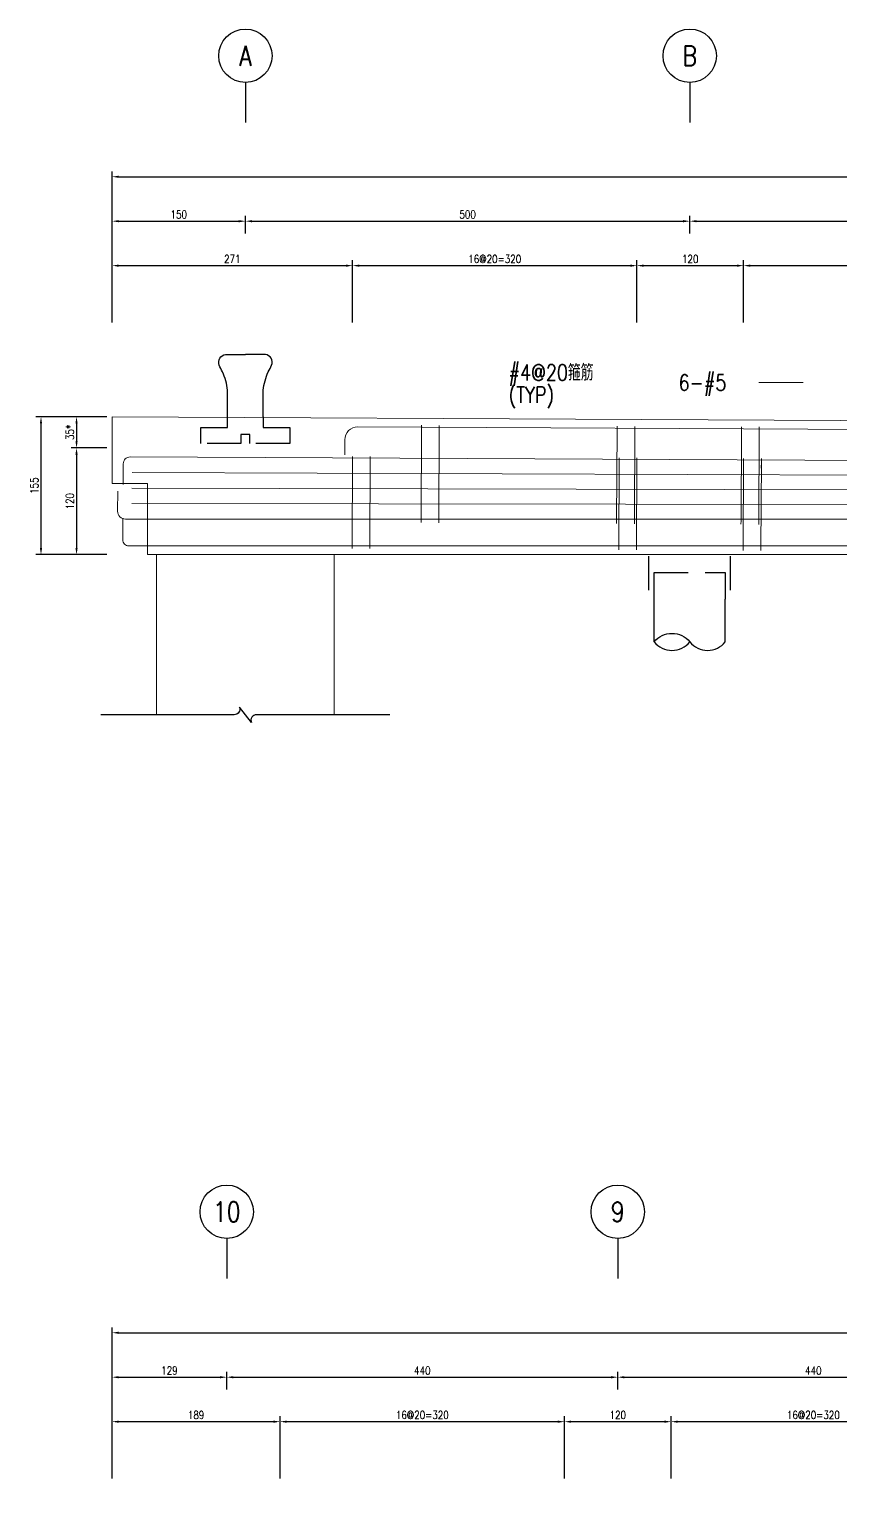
# Model space of a CAD drawing. Extents: x -4754 to 4976, y -19960 to 3841.
# Drawn here: x -359 to 555, y -2345 to -709 of the extents above; entities that cross this region are included whole.
import ezdxf
from ezdxf.enums import TextEntityAlignment as Align

# ---------------------------------------------------------------- set-up
doc = ezdxf.new("R2010")
doc.units = 0
doc.header["$LTSCALE"] = 3
doc.linetypes.add('DASHED', pattern=[19.05, 12.7, -6.35])
doc.layers.get('0').update_dxf_attribs({"linetype": 'CONTINUOUS'})
doc.layers.add('HB_0', color=7, linetype='CONTINUOUS', transparency=0.5)
for name, color, linetype in [('HB_DIM', 1, 'CONTINUOUS'), ('HB_TXT_CTEXT', 2, 'CONTINUOUS'), ('鋼筋', 3, 'CONTINUOUS')]:
    doc.layers.add(name, color=color, linetype=linetype)
doc.styles.get("Standard").update_dxf_attribs({"font": 'ROMANS.shx', "width": 0.8, "bigfont": 'chineset.shx'})
doc.dimstyles.new('30', dxfattribs={"dimscale": 3, "dimtxt": 3, "dimasz": 2.5, "dimexe": 2, "dimexo": 2, "dimgap": 1, "dimtad": 1, "dimdsep": 46, "dimtxsty": 'Standard', "dimcen": 0, "dimclrd": 256, "dimclre": 256, "dimclrt": 2, "dimadec": 0, "dimazin": 0, "dimtfac": 1, "dimtix": 1, "dimtmove": 2, "dimatfit": 3, "dimfxl": 1, "dimtolj": 1, "dimtzin": 0, "dimarcsym": 0})

# ---------------------------------------------------------------- blocks, each defined once
blk = doc.blocks.new('fender_bottom')
at = {"color": 1, "linetype": 'Continuous'}
blk.add_lwpolyline([(162.5, 0), (12.5, 0, 0.529473), (6.7, -8.6), (-6.7, 8.6, -0.532815), (-12.5, 0), (-162.5, 0)], format="xyb", dxfattribs=at)
blk = doc.blocks.new('fender_top_transverse')
at = {"layer": 'HB_0', "color": 1, "linetype": 'Continuous'}
for points in [[(-20, 30), (-20, 60, 0.07193), (-25.7, 80.5, -0.041495), (-29.5, 88.2, -0.488993), (-22.5, 100), (0, 100)], [(20, 30), (20, 60, -0.07193), (25.7, 80.5, 0.041495), (29.5, 88.2, 0.488993), (22.5, 100), (0, 100)]]:
    blk.add_lwpolyline(points, format="xyb", dxfattribs=at)
at = {"layer": 'HB_0', "color": 252, "linetype": 'DASHED'}
blk.add_lwpolyline([(20, 30), (20, 18), (50, 18), (50, 0), (5, 0), (5, 10), (-5, 10), (-5, 0), (-50, 0), (-50, 18), (-20, 18), (-20, 30)], dxfattribs=at)
blk = doc.blocks.new('pile_vertical')
at = {"color": 252, "linetype": 'DASHED'}
for p, q in [((-46, -40), (-46, 0)), ((46, -40), (46, 0))]:
    blk.add_line(p, q, dxfattribs=at)
at = {"linetype": 'Continuous'}
for p, q in [((-40, -98.1), (-40, -50)), ((40, -98.1), (40, -50))]:
    blk.add_line(p, q, dxfattribs=at)
at = {"color": 252, "linetype": 'DASHED'}
blk.add_lwpolyline([(-40, -50), (-40, -20), (40, -20), (40, -50)], dxfattribs=at)
at = {"linetype": 'Continuous'}
for points in [[(-40, -98.1, -0.48), (0, -98.1, 0.48), (40, -98.1, 0.48)], [(-40, -98.1, 0.48), (0, -98.1, 0.48)]]:
    blk.add_lwpolyline(points, format="xyb", dxfattribs=at)
blk = doc.blocks.new('line_guide')
at = {"color": 4, "linetype": 'Continuous'}
blk.add_line((0, 0), (0, -45), dxfattribs=at)
blk.add_circle((0, 30), 30, dxfattribs=at)
at = {"color": 4, "linetype": 'Continuous', "width": 0.8}
blk.add_attdef('A', text='', height=22.5, dxfattribs=at).set_placement((0, 30), align=Align.MIDDLE)
blk = doc.blocks.new('*D89')
at = {"layer": 'HB_DIM', "linetype": 'Continuous', "lineweight": -2}
for p, q in [((-271.4, -1144.8), (-311.4, -1144.8)), ((-305.4, -1152.3), (-305.4, -1172.3)), ((-271.4, -1179.8), (-311.4, -1179.8))]:
    blk.add_line(p, q, dxfattribs=at)
at = {"layer": 'HB_DIM'}
for points in [[(-304.2, -1152.3), (-306.7, -1152.3), (-305.4, -1144.8)], [(-306.7, -1172.3), (-304.2, -1172.3), (-305.4, -1179.8)]]:
    blk.add_solid(points, dxfattribs=at)
at = {"layer": 'HB_DIM', "color": 2, "linetype": 'Continuous', "insert": (-312.9, -1162.3), "char_height": 9, "attachment_point": 5, "rotation": 90}
blk.add_mtext('\\A1;35*', dxfattribs=at)
blk = doc.blocks.new('*D90')
at = {"layer": 'HB_DIM', "linetype": 'Continuous', "lineweight": -2}
for p, q in [((-271.4, -1179.8), (-311.4, -1179.8)), ((-305.4, -1187.3), (-305.4, -1292.3)), ((-271.4, -1299.8), (-311.4, -1299.8))]:
    blk.add_line(p, q, dxfattribs=at)
at = {"layer": 'HB_DIM'}
for points in [[(-304.2, -1187.3), (-306.7, -1187.3), (-305.4, -1179.8)], [(-306.7, -1292.3), (-304.2, -1292.3), (-305.4, -1299.8)]]:
    blk.add_solid(points, dxfattribs=at)
at = {"layer": 'HB_DIM', "color": 2, "linetype": 'Continuous', "insert": (-312.9, -1239.8), "char_height": 9, "attachment_point": 5, "rotation": 90}
blk.add_mtext('\\A1;120', dxfattribs=at)
blk = doc.blocks.new('*D91')
at = {"layer": 'HB_DIM', "linetype": 'Continuous', "lineweight": -2}
for p, q in [((-265.4, -1038.8), (-265.4, -968.8)), ((-257.9, -974.8), (-2.4, -974.8)), ((5.1, -1038.8), (5.1, -968.8))]:
    blk.add_line(p, q, dxfattribs=at)
at = {"layer": 'HB_DIM'}
for points in [[(-257.9, -973.6), (-257.9, -976.1), (-265.4, -974.8)], [(-2.4, -976.1), (-2.4, -973.6), (5.1, -974.8)]]:
    blk.add_solid(points, dxfattribs=at)
at = {"layer": 'HB_DIM', "color": 2, "linetype": 'Continuous', "insert": (-130.2, -967.3), "char_height": 9, "attachment_point": 5, "rotation": 0}
blk.add_mtext('\\A1;271', dxfattribs=at)
blk = doc.blocks.new('*D92')
at = {"layer": 'HB_DIM', "linetype": 'Continuous', "lineweight": -2}
for p, q in [((5.1, -1038.8), (5.1, -968.8)), ((12.6, -974.8), (317.6, -974.8)), ((325.1, -1038.8), (325.1, -968.8))]:
    blk.add_line(p, q, dxfattribs=at)
at = {"layer": 'HB_DIM'}
for points in [[(12.6, -973.6), (12.6, -976.1), (5.1, -974.8)], [(317.6, -976.1), (317.6, -973.6), (325.1, -974.8)]]:
    blk.add_solid(points, dxfattribs=at)
at = {"layer": 'HB_DIM', "color": 2, "linetype": 'Continuous', "insert": (165.1, -967.3), "char_height": 9, "attachment_point": 5, "rotation": 0}
blk.add_mtext('\\A1;16@20=320', dxfattribs=at)
blk = doc.blocks.new('*D93')
at = {"layer": 'HB_DIM', "linetype": 'Continuous', "lineweight": -2}
for p, q in [((325.1, -1038.8), (325.1, -968.8)), ((332.6, -974.8), (437.6, -974.8)), ((445.1, -1038.8), (445.1, -968.8))]:
    blk.add_line(p, q, dxfattribs=at)
at = {"layer": 'HB_DIM'}
for points in [[(332.6, -973.6), (332.6, -976.1), (325.1, -974.8)], [(437.6, -976.1), (437.6, -973.6), (445.1, -974.8)]]:
    blk.add_solid(points, dxfattribs=at)
at = {"layer": 'HB_DIM', "color": 2, "linetype": 'Continuous', "insert": (385.1, -967.3), "char_height": 9, "attachment_point": 5, "rotation": 0}
blk.add_mtext('\\A1;120', dxfattribs=at)
blk = doc.blocks.new('*D94')
at = {"layer": 'HB_DIM', "linetype": 'Continuous', "lineweight": -2}
for p, q in [((445.1, -1038.8), (445.1, -968.8)), ((452.6, -974.8), (817.6, -974.8)), ((825.1, -1038.8), (825.1, -968.8))]:
    blk.add_line(p, q, dxfattribs=at)
at = {"layer": 'HB_DIM'}
for points in [[(452.6, -973.6), (452.6, -976.1), (445.1, -974.8)], [(817.6, -976.1), (817.6, -973.6), (825.1, -974.8)]]:
    blk.add_solid(points, dxfattribs=at)
at = {"layer": 'HB_DIM', "color": 2, "linetype": 'Continuous', "insert": (635.1, -967.3), "char_height": 9, "attachment_point": 5, "rotation": 0}
blk.add_mtext('\\A1;19@20=380', dxfattribs=at)
blk = doc.blocks.new('*D104')
at = {"layer": 'HB_DIM', "linetype": 'Continuous', "lineweight": -2}
for p, q in [((-265.4, -1038.8), (-265.4, -868.8)), ((-257.9, -874.8), (2707.1, -874.8)), ((2714.6, -1053.8), (2714.6, -868.8))]:
    blk.add_line(p, q, dxfattribs=at)
at = {"layer": 'HB_DIM'}
for points in [[(-257.9, -873.6), (-257.9, -876.1), (-265.4, -874.8)], [(2707.1, -876.1), (2707.1, -873.6), (2714.6, -874.8)]]:
    blk.add_solid(points, dxfattribs=at)
at = {"layer": 'HB_DIM', "color": 2, "linetype": 'Continuous', "insert": (1224.6, -867.3), "char_height": 9, "attachment_point": 5, "rotation": 0}
blk.add_mtext('\\A1;2980', dxfattribs=at)
blk = doc.blocks.new('*D105')
at = {"layer": 'HB_DIM', "linetype": 'Continuous', "lineweight": -2}
for p, q in [((-265.4, -1038.8), (-265.4, -918.8)), ((-257.9, -924.8), (-122.9, -924.8)), ((-115.4, -938.8), (-115.4, -918.8))]:
    blk.add_line(p, q, dxfattribs=at)
at = {"layer": 'HB_DIM'}
for points in [[(-257.9, -923.6), (-257.9, -926.1), (-265.4, -924.8)], [(-122.9, -926.1), (-122.9, -923.6), (-115.4, -924.8)]]:
    blk.add_solid(points, dxfattribs=at)
at = {"layer": 'HB_DIM', "color": 2, "linetype": 'Continuous', "insert": (-190.4, -917.3), "char_height": 9, "attachment_point": 5, "rotation": 0}
blk.add_mtext('\\A1;150', dxfattribs=at)
blk = doc.blocks.new('*D106')
at = {"layer": 'HB_DIM', "linetype": 'Continuous', "lineweight": -2}
for p, q in [((-115.4, -938.8), (-115.4, -918.8)), ((-107.9, -924.8), (377.1, -924.8)), ((384.6, -938.8), (384.6, -918.8))]:
    blk.add_line(p, q, dxfattribs=at)
at = {"layer": 'HB_DIM'}
for points in [[(-107.9, -923.6), (-107.9, -926.1), (-115.4, -924.8)], [(377.1, -926.1), (377.1, -923.6), (384.6, -924.8)]]:
    blk.add_solid(points, dxfattribs=at)
at = {"layer": 'HB_DIM', "color": 2, "linetype": 'Continuous', "insert": (134.6, -917.3), "char_height": 9, "attachment_point": 5, "rotation": 0}
blk.add_mtext('\\A1;500', dxfattribs=at)
blk = doc.blocks.new('*D107')
at = {"layer": 'HB_DIM', "linetype": 'Continuous', "lineweight": -2}
for p, q in [((384.6, -938.8), (384.6, -918.8)), ((392.1, -924.8), (877.1, -924.8)), ((884.6, -938.8), (884.6, -918.8))]:
    blk.add_line(p, q, dxfattribs=at)
at = {"layer": 'HB_DIM'}
for points in [[(392.1, -923.6), (392.1, -926.1), (384.6, -924.8)], [(877.1, -926.1), (877.1, -923.6), (884.6, -924.8)]]:
    blk.add_solid(points, dxfattribs=at)
at = {"layer": 'HB_DIM', "color": 2, "linetype": 'Continuous', "insert": (634.6, -917.3), "char_height": 9, "attachment_point": 5, "rotation": 0}
blk.add_mtext('\\A1;500', dxfattribs=at)
blk = doc.blocks.new('*D112')
at = {"layer": 'HB_DIM', "linetype": 'Continuous', "lineweight": -2}
for p, q in [((-281.4, -1144.8), (-351.4, -1144.8)), ((-345.4, -1292.3), (-345.4, -1152.3)), ((-281.4, -1299.8), (-351.4, -1299.8))]:
    blk.add_line(p, q, dxfattribs=at)
at = {"layer": 'HB_DIM'}
for points in [[(-344.2, -1152.3), (-346.7, -1152.3), (-345.4, -1144.8)], [(-346.7, -1292.3), (-344.2, -1292.3), (-345.4, -1299.8)]]:
    blk.add_solid(points, dxfattribs=at)
at = {"layer": 'HB_DIM', "color": 2, "linetype": 'Continuous', "insert": (-352.9, -1222.3), "char_height": 9, "attachment_point": 5, "rotation": 90}
blk.add_mtext('\\A1;155', dxfattribs=at)
blk = doc.blocks.new('*D115')
at = {"layer": 'HB_DIM', "linetype": 'Continuous', "lineweight": -2}
for p, q in [((-265.4, -2338.8), (-265.4, -2268.8)), ((-76.4, -2338.8), (-76.4, -2268.8)), ((-257.9, -2274.8), (-83.9, -2274.8))]:
    blk.add_line(p, q, dxfattribs=at)
at = {"layer": 'HB_DIM'}
for points in [[(-257.9, -2273.6), (-257.9, -2276.1), (-265.4, -2274.8)], [(-83.9, -2276.1), (-83.9, -2273.6), (-76.4, -2274.8)]]:
    blk.add_solid(points, dxfattribs=at)
at = {"layer": 'HB_DIM', "color": 2, "linetype": 'Continuous', "insert": (-170.9, -2267.3), "char_height": 9, "attachment_point": 5, "rotation": 0}
blk.add_mtext('\\A1;189', dxfattribs=at)
blk = doc.blocks.new('*D116')
at = {"layer": 'HB_DIM', "linetype": 'Continuous', "lineweight": -2}
for p, q in [((-76.4, -2338.8), (-76.4, -2268.8)), ((243.6, -2338.8), (243.6, -2268.8)), ((-68.9, -2274.8), (236.1, -2274.8))]:
    blk.add_line(p, q, dxfattribs=at)
at = {"layer": 'HB_DIM'}
for points in [[(-68.9, -2273.6), (-68.9, -2276.1), (-76.4, -2274.8)], [(236.1, -2276.1), (236.1, -2273.6), (243.6, -2274.8)]]:
    blk.add_solid(points, dxfattribs=at)
at = {"layer": 'HB_DIM', "color": 2, "linetype": 'Continuous', "insert": (83.6, -2267.3), "char_height": 9, "attachment_point": 5, "rotation": 0}
blk.add_mtext('\\A1;16@20=320', dxfattribs=at)
blk = doc.blocks.new('*D117')
at = {"layer": 'HB_DIM', "linetype": 'Continuous', "lineweight": -2}
for p, q in [((243.6, -2338.8), (243.6, -2268.8)), ((363.6, -2338.8), (363.6, -2268.8)), ((251.1, -2274.8), (356.1, -2274.8))]:
    blk.add_line(p, q, dxfattribs=at)
at = {"layer": 'HB_DIM'}
for points in [[(251.1, -2273.6), (251.1, -2276.1), (243.6, -2274.8)], [(356.1, -2276.1), (356.1, -2273.6), (363.6, -2274.8)]]:
    blk.add_solid(points, dxfattribs=at)
at = {"layer": 'HB_DIM', "color": 2, "linetype": 'Continuous', "insert": (303.6, -2267.3), "char_height": 9, "attachment_point": 5, "rotation": 0}
blk.add_mtext('\\A1;120', dxfattribs=at)
blk = doc.blocks.new('*D118')
at = {"layer": 'HB_DIM', "linetype": 'Continuous', "lineweight": -2}
for p, q in [((363.6, -2338.8), (363.6, -2268.8)), ((683.6, -2338.8), (683.6, -2268.8)), ((371.1, -2274.8), (676.1, -2274.8))]:
    blk.add_line(p, q, dxfattribs=at)
at = {"layer": 'HB_DIM'}
for points in [[(371.1, -2273.6), (371.1, -2276.1), (363.6, -2274.8)], [(676.1, -2276.1), (676.1, -2273.6), (683.6, -2274.8)]]:
    blk.add_solid(points, dxfattribs=at)
at = {"layer": 'HB_DIM', "color": 2, "linetype": 'Continuous', "insert": (523.6, -2267.3), "char_height": 9, "attachment_point": 5, "rotation": 0}
blk.add_mtext('\\A1;16@20=320', dxfattribs=at)
blk = doc.blocks.new('*D134')
at = {"layer": 'HB_DIM', "linetype": 'Continuous', "lineweight": -2}
for p, q in [((-265.4, -2338.8), (-265.4, -2168.8)), ((-257.9, -2174.8), (3924.1, -2174.8)), ((3931.6, -2338.8), (3931.6, -2168.8))]:
    blk.add_line(p, q, dxfattribs=at)
at = {"layer": 'HB_DIM'}
for points in [[(-257.9, -2173.6), (-257.9, -2176.1), (-265.4, -2174.8)], [(3924.1, -2176.1), (3924.1, -2173.6), (3931.6, -2174.8)]]:
    blk.add_solid(points, dxfattribs=at)
at = {"layer": 'HB_DIM', "color": 2, "linetype": 'Continuous', "insert": (1833.1, -2167.3), "char_height": 9, "attachment_point": 5, "rotation": 0}
blk.add_mtext('\\A1;4197', dxfattribs=at)
blk = doc.blocks.new('*D135')
at = {"layer": 'HB_DIM', "linetype": 'Continuous', "lineweight": -2}
for p, q in [((-265.4, -2338.8), (-265.4, -2218.8)), ((-257.9, -2224.8), (-143.9, -2224.8)), ((-136.4, -2238.8), (-136.4, -2218.8))]:
    blk.add_line(p, q, dxfattribs=at)
at = {"layer": 'HB_DIM'}
for points in [[(-257.9, -2223.6), (-257.9, -2226.1), (-265.4, -2224.8)], [(-143.9, -2226.1), (-143.9, -2223.6), (-136.4, -2224.8)]]:
    blk.add_solid(points, dxfattribs=at)
at = {"layer": 'HB_DIM', "color": 2, "linetype": 'Continuous', "insert": (-200.9, -2217.3), "char_height": 9, "attachment_point": 5, "rotation": 0}
blk.add_mtext('\\A1;129', dxfattribs=at)
blk = doc.blocks.new('*D136')
at = {"layer": 'HB_DIM', "linetype": 'Continuous', "lineweight": -2}
for p, q in [((-136.4, -2238.8), (-136.4, -2218.8)), ((-128.9, -2224.8), (296.1, -2224.8)), ((303.6, -2238.8), (303.6, -2218.8))]:
    blk.add_line(p, q, dxfattribs=at)
at = {"layer": 'HB_DIM'}
for points in [[(-128.9, -2223.6), (-128.9, -2226.1), (-136.4, -2224.8)], [(296.1, -2226.1), (296.1, -2223.6), (303.6, -2224.8)]]:
    blk.add_solid(points, dxfattribs=at)
at = {"layer": 'HB_DIM', "color": 2, "linetype": 'Continuous', "insert": (83.6, -2217.3), "char_height": 9, "attachment_point": 5, "rotation": 0}
blk.add_mtext('\\A1;440', dxfattribs=at)
blk = doc.blocks.new('*D137')
at = {"layer": 'HB_DIM', "linetype": 'Continuous', "lineweight": -2}
for p, q in [((303.6, -2238.8), (303.6, -2218.8)), ((311.1, -2224.8), (736.1, -2224.8)), ((743.6, -2238.8), (743.6, -2218.8))]:
    blk.add_line(p, q, dxfattribs=at)
at = {"layer": 'HB_DIM'}
for points in [[(311.1, -2223.6), (311.1, -2226.1), (303.6, -2224.8)], [(736.1, -2226.1), (736.1, -2223.6), (743.6, -2224.8)]]:
    blk.add_solid(points, dxfattribs=at)
at = {"layer": 'HB_DIM', "color": 2, "linetype": 'Continuous', "insert": (523.6, -2217.3), "char_height": 9, "attachment_point": 5, "rotation": 0}
blk.add_mtext('\\A1;440', dxfattribs=at)

msp = doc.modelspace()

# ---------------------------------------------------------------- linework, layer by layer
at = {"layer": 'HB_0', "lineweight": 5}
for p, q in [((-215.427, -1299.802), (-215.427, -1479.802)), ((-15.427, -1299.802), (-15.427, -1479.802))]:
    msp.add_line(p, q, dxfattribs=at)
msp.add_lwpolyline([(-225.427, -1299.802), (-225.427, -1219.802), (-265.427, -1219.802), (-265.427, -1144.802), (2714.573, -1159.802), (2714.573, -1299.802), (-225.427, -1299.802)], dxfattribs=at)
at = {"layer": 'HB_DIM', "color": 1, "linetype": 'Continuous'}
for points in [[(25.129, -1190.171, 0, 1.25, 0), (37.439, -1181.661, 0, 0, 0), (162.767, -1095.029, 0, 0, 0), (180.767, -1095.029, 0, 0, 0)], [(102.767, -1155.029, 0, 1.25, 0), (112.767, -1145.029, 0, 0, 0), (162.767, -1095.029, 0, 0, 0), (180.767, -1095.029, 0, 0, 0)], [(344.142, -1226.359, 0, 1.25, 0), (344.142, -1211.359, 0, 0, 0), (344.142, -1106.359, 0, 0, 0), (362.142, -1106.359, 0, 0, 0)], [(344.142, -1243.104, 0, 1.25, 0), (344.142, -1228.104, 0, 0, 0), (344.142, -1106.359, 0, 0, 0), (362.142, -1106.359, 0, 0, 0)], [(344.142, -1209.614, 0, 1.25, 0), (344.142, -1194.614, 0, 0, 0), (344.142, -1106.359, 0, 0, 0), (362.142, -1106.359, 0, 0, 0)]]:
    msp.add_lwpolyline(points, format="xyseb", dxfattribs=at)
at = {"layer": 'HB_TXT_CTEXT', "lineweight": 5}
msp.add_line((462.142, -1106.359, 50), (512.142, -1106.359, 50), dxfattribs=at)
at = {"layer": '鋼筋', "lineweight": 5}
for p, q in [((11.01, -1156.193, -38), (2694.033, -1169.698, -38)), ((11.01, -1156.193, -27.143), (2694.033, -1169.698, -27.143)), ((11.01, -1156.193, -16.286), (2694.033, -1169.698, -16.286)), ((11.01, -1156.193, -5.429), (2694.033, -1169.698, -5.429)), ((11.01, -1156.193, 5.429), (2694.033, -1169.698, 5.429)), ((11.01, -1156.193, 16.286), (2694.033, -1169.698, 16.286)), ((11.01, -1156.193, 27.143), (2694.033, -1169.698, 27.143)), ((11.01, -1156.193, 38), (2694.033, -1169.698, 38)), ((82.754, -1157.512, 40.245), (82.235, -1260.652, 40.245)), ((82.235, -1260.652, -40.245), (82.754, -1157.512, -40.245)), ((82.716, -1165.132, 33.895), (82.754, -1157.512, 33.895)), ((82.754, -1157.512, -33.895), (82.716, -1165.132, -33.895)), ((102.754, -1157.613, 40.245), (102.235, -1260.752, 40.245)), ((102.235, -1260.752, -40.245), (102.754, -1157.613, -40.245)), ((102.715, -1165.233, 33.895), (102.754, -1157.613, 33.895)), ((102.754, -1157.613, -33.895), (102.715, -1165.233, -33.895)), ((302.751, -1158.62, 40.245), (302.232, -1261.759, 40.245)), ((302.232, -1261.759, -40.245), (302.751, -1158.62, -40.245)), ((302.713, -1166.24, 33.895), (302.751, -1158.62, 33.895)), ((302.751, -1158.62, -33.895), (302.713, -1166.24, -33.895)), ((322.751, -1158.72, 40.245), (322.232, -1261.86, 40.245)), ((322.232, -1261.86, -40.245), (322.751, -1158.72, -40.245)), ((322.713, -1166.34, 33.895), (322.751, -1158.72, 33.895)), ((322.751, -1158.72, -33.895), (322.713, -1166.34, -33.895)), ((442.749, -1159.324, 40.245), (442.23, -1262.464, 40.245)), ((442.23, -1262.464, -40.245), (442.749, -1159.324, -40.245)), ((442.711, -1166.944, 33.895), (442.749, -1159.324, 33.895)), ((442.749, -1159.324, -33.895), (442.711, -1166.944, -33.895)), ((462.749, -1159.425, 40.245), (462.23, -1262.564, 40.245)), ((462.23, -1262.564, -40.245), (462.749, -1159.425, -40.245)), ((462.711, -1167.045, 33.895), (462.749, -1159.425, 33.895)), ((462.749, -1159.425, -33.895), (462.711, -1167.045, -33.895)), ((-3.639, -1187.73, -38), (-3.553, -1170.61, -38)), ((-3.639, -1187.73, -27.143), (-3.553, -1170.61, -27.143)), ((-3.639, -1187.73, -16.286), (-3.553, -1170.61, -16.286)), ((-3.639, -1187.73, -5.429), (-3.553, -1170.61, -5.429)), ((-3.639, -1187.73, 5.429), (-3.553, -1170.61, 5.429)), ((-3.639, -1187.73, 16.286), (-3.553, -1170.61, 16.286)), ((-3.639, -1187.73, 27.143), (-3.553, -1170.61, 27.143)), ((-3.639, -1187.73, 38), (-3.553, -1170.61, 38)), ((-245.103, -1189.902, -50), (2695.282, -1204.703, -50)), ((-245.103, -1189.902, -35.714), (2695.282, -1204.703, -35.714)), ((-245.103, -1189.902, -21.429), (2695.282, -1204.703, -21.429)), ((-245.103, -1189.902, -7.143), (2695.282, -1204.703, -7.143)), ((-245.103, -1189.902, 7.143), (2695.282, -1204.703, 7.143)), ((-245.103, -1189.902, 21.429), (2695.282, -1204.703, 21.429)), ((-245.103, -1189.902, 35.714), (2695.282, -1204.703, 35.714)), ((-245.103, -1189.902, 50), (2695.282, -1204.703, 50)), ((5.116, -1192.654, 51.745), (4.627, -1289.791, 51.745)), ((4.627, -1289.791, -51.745), (5.116, -1192.654, -51.745)), ((5.078, -1200.274, 45.395), (5.116, -1192.654, 45.395)), ((5.116, -1192.654, -45.395), (5.078, -1200.274, -45.395)), ((25.116, -1192.754, 51.745), (24.627, -1289.892, 51.745)), ((24.627, -1289.892, -51.745), (25.116, -1192.754, -51.745)), ((25.078, -1200.374, 45.395), (25.116, -1192.754, 45.395)), ((25.116, -1192.754, -45.395), (25.078, -1200.374, -45.395)), ((305.112, -1194.164, 51.745), (304.623, -1291.301, 51.745)), ((304.623, -1291.301, -51.745), (305.112, -1194.164, -51.745)), ((305.074, -1201.784, 45.395), (305.112, -1194.164, 45.395)), ((305.112, -1194.164, -45.395), (305.074, -1201.784, -45.395)), ((325.112, -1194.264, 51.745), (324.623, -1291.402, 51.745)), ((324.623, -1291.402, -51.745), (325.112, -1194.264, -51.745)), ((325.074, -1201.884, 45.395), (325.112, -1194.264, 45.395)), ((325.112, -1194.264, -45.395), (325.074, -1201.884, -45.395)), ((-253.03, -1220.973, -50), (-252.912, -1197.633, -50)), ((-253.03, -1220.973, -35.714), (-252.912, -1197.633, -35.714)), ((-253.03, -1220.973, -21.429), (-252.912, -1197.633, -21.429)), ((-253.03, -1220.973, -7.143), (-252.912, -1197.633, -7.143)), ((-253.03, -1220.973, 7.143), (-252.912, -1197.633, 7.143)), ((-253.03, -1220.973, 21.429), (-252.912, -1197.633, 21.429)), ((-253.03, -1220.973, 35.714), (-252.912, -1197.633, 35.714)), ((-253.03, -1220.973, 50), (-252.912, -1197.633, 50)), ((-242.961, -1207.406, -50), (2692.983, -1218.449, -50)), ((-242.961, -1207.406, 50), (2692.983, -1218.449, 50)), ((445.111, -1194.869, 51.745), (444.622, -1292.006, 51.745)), ((444.622, -1292.006, -51.745), (445.111, -1194.869, -51.745)), ((445.072, -1202.488, 45.395), (445.111, -1194.869, 45.395)), ((445.111, -1194.869, -45.395), (445.072, -1202.488, -45.395)), ((465.11, -1194.969, 51.745), (464.621, -1292.107, 51.745)), ((464.621, -1292.107, -51.745), (465.11, -1194.969, -51.745)), ((465.072, -1202.589, 45.395), (465.11, -1194.969, 45.395)), ((465.11, -1194.969, -45.395), (465.072, -1202.589, -45.395)), ((-243.049, -1224.898, -50), (2692.906, -1232.206, -50)), ((-243.049, -1224.898, 50), (2692.906, -1232.206, 50)), ((-259.068, -1228.563, -50), (-259.18, -1250.897, -50)), ((-259.068, -1228.563, -35.714), (-259.18, -1250.897, -35.714)), ((-259.068, -1228.563, -21.429), (-259.18, -1250.897, -21.429)), ((-259.068, -1228.563, -7.143), (-259.18, -1250.897, -7.143)), ((-259.068, -1228.563, 7.143), (-259.18, -1250.897, 7.143)), ((-259.068, -1228.563, 21.429), (-259.18, -1250.897, 21.429)), ((-259.068, -1228.563, 35.714), (-259.18, -1250.897, 35.714)), ((-259.068, -1228.563, 50), (-259.18, -1250.897, 50)), ((-243.137, -1242.39, -50), (2692.825, -1245.964, -50)), ((-243.137, -1242.39, 50), (2692.825, -1245.964, 50)), ((-253.221, -1258.907, -50), (-253.343, -1283.143, -50)), ((-253.221, -1258.907, -35.714), (-253.343, -1283.143, -35.714)), ((-253.221, -1258.907, -21.429), (-253.343, -1283.143, -21.429)), ((-253.221, -1258.907, -7.143), (-253.343, -1283.143, -7.143)), ((-253.221, -1258.907, 7.143), (-253.343, -1283.143, 7.143)), ((-253.221, -1258.907, 21.429), (-253.343, -1283.143, 21.429)), ((-253.221, -1258.907, 35.714), (-253.343, -1283.143, 35.714)), ((-253.221, -1258.907, 50), (-253.343, -1283.143, 50)), ((-250.29, -1259.832, -50), (2699.93, -1259.772, -50)), ((-250.29, -1259.832, -35.714), (2699.93, -1259.772, -35.714)), ((-250.29, -1259.832, -21.429), (2699.93, -1259.772, -21.429)), ((-250.29, -1259.832, -7.143), (2699.93, -1259.772, -7.143)), ((-250.29, -1259.832, 7.143), (2699.93, -1259.772, 7.143)), ((-250.29, -1259.832, 21.429), (2699.93, -1259.772, 21.429)), ((-250.29, -1259.832, 35.714), (2699.93, -1259.772, 35.714)), ((-250.29, -1259.832, 50), (2699.93, -1259.772, 50)), ((82.219, -1263.827, 37.07), (82.219, -1263.827, -37.07)), ((102.219, -1263.927, 37.07), (102.219, -1263.927, -37.07)), ((302.216, -1264.934, 37.07), (302.216, -1264.934, -37.07)), ((322.216, -1265.035, 37.07), (322.216, -1265.035, -37.07)), ((442.214, -1265.639, 37.07), (442.214, -1265.639, -37.07)), ((462.214, -1265.739, 37.07), (462.214, -1265.739, -37.07)), ((-246.657, -1289.862, -50), (2695.973, -1289.742, -50)), ((-246.657, -1289.862, -35.714), (2695.973, -1289.742, -35.714)), ((-246.657, -1289.862, -21.429), (2695.973, -1289.742, -21.429)), ((-246.657, -1289.862, -7.143), (2695.973, -1289.742, -7.143)), ((-246.657, -1289.862, 7.143), (2695.973, -1289.742, 7.143)), ((-246.657, -1289.862, 21.429), (2695.973, -1289.742, 21.429)), ((-246.657, -1289.862, 35.714), (2695.973, -1289.742, 35.714)), ((-246.657, -1289.862, 50), (2695.973, -1289.742, 50)), ((4.611, -1292.966, 48.57), (4.611, -1292.966, -48.57)), ((24.611, -1293.067, 48.57), (24.611, -1293.067, -48.57)), ((304.607, -1294.476, 48.57), (304.607, -1294.476, -48.57)), ((324.607, -1294.577, 48.57), (324.607, -1294.577, -48.57)), ((444.606, -1295.181, 48.57), (444.606, -1295.181, -48.57)), ((464.605, -1295.282, 48.57), (464.605, -1295.282, -48.57))]:
    msp.add_line(p, q, dxfattribs=at)
at = {"layer": '鋼筋', "lineweight": 5, "extrusion": (0, 0, -1)}
for centre, radius, end in [((-10.937, -1170.683, 38), 14.49, 90.288399), ((-10.937, -1170.683, 27.143), 14.49, 90.288399), ((-10.937, -1170.683, 16.286), 14.49, 90.288399), ((-10.937, -1170.683, 5.429), 14.49, 90.288399), ((-10.937, -1170.683, -5.429), 14.49, 90.288399), ((-10.937, -1170.683, -16.286), 14.49, 90.288399), ((-10.937, -1170.683, -27.143), 14.49, 90.288399), ((-10.937, -1170.683, -38), 14.49, 90.288399), ((245.142, -1197.672, 50), 7.77, 90.288403), ((245.142, -1197.672, 35.714), 7.77, 90.288403), ((245.142, -1197.672, 21.429), 7.77, 90.288403), ((245.142, -1197.672, 7.143), 7.77, 90.288403), ((245.142, -1197.672, -7.143), 7.77, 90.288403), ((245.142, -1197.672, -21.429), 7.77, 90.288403), ((245.142, -1197.672, -35.714), 7.77, 90.288403), ((245.142, -1197.672, -50), 7.77, 90.288403)]:
    msp.add_arc(centre, radius, 0.288399, end, dxfattribs=at)
at = {"layer": '鋼筋', "lineweight": 5, "extrusion": (0.999987, -0.005033, 0)}
for centre, start, end in [((-1157.081, 37.07, 88.579), 270, 90), ((-1157.081, -37.07, 88.579), 270, 90), ((-1157.081, 37.07, 108.579), 270, 90), ((-1157.081, -37.07, 108.579), 270, 90), ((-1157.081, 37.07, 308.579), 270, 90), ((-1157.081, -37.07, 308.579), 270, 90), ((-1157.081, 37.07, 328.579), 270, 90), ((-1157.081, -37.07, 328.579), 270, 90), ((-1157.081, 37.07, 448.579), 270, 90), ((-1157.081, -37.07, 448.579), 270, 90), ((-1157.081, 37.07, 468.579), 270, 90), ((-1157.081, -37.07, 468.579), 270, 90), ((-1192.613, 48.57, 11.119), 270, 90), ((-1192.613, -48.57, 11.119), 270, 90), ((-1192.613, 48.57, 31.119), 270, 90), ((-1192.613, -48.57, 31.119), 270, 90), ((-1192.613, 48.57, 311.119), 270, 90), ((-1192.613, -48.57, 311.119), 270, 90), ((-1192.613, 48.57, 331.119), 270, 90), ((-1192.613, -48.57, 331.119), 270, 90), ((-1192.613, 48.57, 451.119), 270, 90), ((-1192.613, -48.57, 451.119), 270, 90), ((-1192.613, 48.57, 471.119), 270, 90), ((-1192.613, -48.57, 471.119), 270, 90), ((-1260.222, 37.07, 88.579), 90, 180), ((-1260.222, -37.07, 88.579), 180, 270), ((-1260.222, 37.07, 108.579), 90, 180), ((-1260.222, -37.07, 108.579), 180, 270), ((-1260.222, 37.07, 308.579), 90, 180), ((-1260.222, -37.07, 308.579), 180, 270), ((-1260.222, 37.07, 328.579), 90, 180), ((-1260.222, -37.07, 328.579), 180, 270), ((-1260.222, 37.07, 448.579), 90, 180), ((-1260.222, -37.07, 448.579), 180, 270), ((-1260.222, 37.07, 468.579), 90, 180), ((-1260.222, -37.07, 468.579), 180, 270), ((-1289.752, 48.57, 11.119), 90, 180), ((-1289.752, -48.57, 11.119), 180, 270), ((-1289.752, 48.57, 31.119), 90, 180), ((-1289.752, -48.57, 31.119), 180, 270), ((-1289.752, 48.57, 311.119), 90, 180), ((-1289.752, -48.57, 311.119), 180, 270), ((-1289.752, 48.57, 331.119), 90, 180), ((-1289.752, -48.57, 331.119), 180, 270), ((-1289.752, 48.57, 451.119), 90, 180), ((-1289.752, -48.57, 451.119), 180, 270), ((-1289.752, 48.57, 471.119), 90, 180), ((-1289.752, -48.57, 471.119), 180, 270)]:
    msp.add_arc(centre, 3.175, start, end, dxfattribs=at)
at = {"layer": '鋼筋', "lineweight": 5}
for centre, radius, end in [((-250.29, -1250.942, -50), 8.89, 270.001166), ((-250.29, -1250.942, -35.714), 8.89, 270.001166), ((-250.29, -1250.942, -21.429), 8.89, 270.001166), ((-250.29, -1250.942, -7.143), 8.89, 270.001166), ((-250.29, -1250.942, 7.143), 8.89, 270.001166), ((-250.29, -1250.942, 21.429), 8.89, 270.001166), ((-250.29, -1250.942, 35.714), 8.89, 270.001166), ((-250.29, -1250.942, 50), 8.89, 270.001166), ((-246.658, -1283.177, -50), 6.685, 270.002342), ((-246.658, -1283.177, -35.714), 6.685, 270.002342), ((-246.658, -1283.177, -21.429), 6.685, 270.002342), ((-246.658, -1283.177, -7.143), 6.685, 270.002342), ((-246.658, -1283.177, 7.143), 6.685, 270.002342), ((-246.658, -1283.177, 21.429), 6.685, 270.002342), ((-246.658, -1283.177, 35.714), 6.685, 270.002342), ((-246.658, -1283.177, 50), 6.685, 270.002342)]:
    msp.add_arc(centre, radius, 179.711601, end, dxfattribs=at)

# ---------------------------------------------------------------- block references
at = {"layer": 'HB_0', "linetype": 'Continuous'}
for p, values in [((-115.427, -768.802), {'A': 'A'}), ((384.573, -768.802), {'A': 'B'}), ((-136.427, -2068.802), {'A': '10'}), ((303.573, -2068.802), {'A': '9'})]:
    msp.add_blockref('line_guide', p, dxfattribs=at).add_auto_attribs(values)
for name, p in [('fender_top_transverse', (-115.427, -1174.802)), ('pile_vertical', (384.573, -1299.802)), ('fender_bottom', (-115.427, -1479.802))]:
    msp.add_blockref(name, p, dxfattribs=at)

# ---------------------------------------------------------------- texts
at = {"layer": 'HB_TXT_CTEXT', "linetype": 'Continuous', "width": 0.8}
for s, p in [('#4@20箍筋', (180.767, -1095.029, 35.225)), (' 6-#5', (362.142, -1106.359, 50)), ('(TYP)', (180.767, -1120.029, 35.225))]:
    msp.add_text(s, height=18, dxfattribs=at).set_placement(p, align=Align.MIDDLE_LEFT)

# ---------------------------------------------------------------- dimensions: what is measured, and where the dimension line sits
at = {"layer": 'HB_DIM', "linetype": 'Continuous'}
for base, p1, p2, angle, override, picture, middle in [((2714.573, -874.802), (-265.427, -1044.802), (2714.573, -1059.802), 0, {"dimdec": 0, "dimpost": '<>'}, '*D104', (1224.573, -867.302)), ((-115.427, -924.802), (-265.427, -1044.802), (-115.427, -944.802, -419), 0, {"dimdec": 0, "dimpost": '<>'}, '*D105', (-190.427, -917.302)), ((384.573, -924.802), (-115.427, -944.802, -419), (384.573, -944.802, 81), 0, {"dimdec": 0, "dimpost": '<>'}, '*D106', (134.573, -917.302)), ((884.573, -924.802), (384.573, -944.802, 81), (884.573, -944.802, 581), 0, {"dimdec": 0, "dimpost": '<>'}, '*D107', (634.573, -917.302)), ((5.078, -974.802), (-265.427, -1044.802), (5.078, -1044.802, 45.395), 0, {"dimdec": 0, "dimpost": '<>'}, '*D91', (-130.174, -967.302)), ((445.072, -974.802), (325.074, -1044.802, 45.395), (445.072, -1044.802, 45.395), 0, {"dimdec": 0, "dimpost": '<>'}, '*D93', (385.073, -967.302)), ((-345.427, -1144.802), (-275.427, -1299.802), (-275.427, -1144.802), 90, {"dimtad": 4, "dimdec": 0, "dimpost": '<>'}, '*D112', (-352.927, -1222.302)), ((-305.427, -1299.802), (-265.427, -1179.802), (-265.427, -1299.802), 90, {"dimtad": 4, "dimdec": 0, "dimpost": '<>'}, '*D90', (-312.927, -1239.802)), ((3931.573, -2174.802), (-265.427, -2344.802), (3931.573, -2344.802), 0, {"dimdec": 0, "dimpost": '<>'}, '*D134', (1833.073, -2167.302)), ((-136.427, -2224.802), (-265.427, -2344.802), (-136.427, -2244.802, 2521), 0, {"dimdec": 0, "dimpost": '<>'}, '*D135', (-200.927, -2217.302)), ((303.573, -2224.802), (-136.427, -2244.802, 2521), (303.573, -2244.802, 2081), 0, {"dimdec": 0, "dimpost": '<>'}, '*D136', (83.573, -2217.302)), ((743.573, -2224.802), (303.573, -2244.802, 2081), (743.573, -2244.802, 1641), 0, {"dimdec": 0, "dimpost": '<>'}, '*D137', (523.573, -2217.302)), ((-76.427, -2274.802), (-265.427, -2344.802), (-76.427, -2344.802, 45.395), 0, {"dimdec": 0, "dimpost": '<>'}, '*D115', (-170.927, -2267.302)), ((363.573, -2274.802), (243.573, -2344.802, 45.395), (363.573, -2344.802, 45.395), 0, {"dimdec": 0, "dimpost": '<>'}, '*D117', (303.573, -2267.302))]:
    dim = msp.add_linear_dim(base=base, p1=p1, p2=p2, angle=angle, dimstyle='30', override=override, dxfattribs=at)
    dim.commit()
    dim.dimension.update_dxf_attribs({"geometry": picture, "text_midpoint": middle})
for base, p1, p2, angle, text, override, picture, middle in [((325.074, -974.802), (5.078, -1044.802, 45.395), (325.074, -1044.802, 45.395), 0, '16@20=<>', {"dimdec": 0, "dimpost": '<>'}, '*D92', (165.076, -967.302)), ((825.067, -974.802), (445.072, -1044.802, 45.395), (825.067, -1044.802, 45.395), 0, '19@20=<>', {"dimdec": 0, "dimpost": '<>'}, '*D94', (635.07, -967.302)), ((-305.427, -1179.802), (-265.427, -1144.802), (-265.427, -1179.802), 90, '<>*', {"dimtad": 4, "dimdec": 0, "dimpost": '<>'}, '*D89', (-312.927, -1162.302)), ((243.573, -2274.802), (-76.427, -2344.802, 45.395), (243.573, -2344.802, 45.395), 0, '16@20=<>', {"dimdec": 0, "dimpost": '<>'}, '*D116', (83.573, -2267.302)), ((683.573, -2274.802), (363.573, -2344.802, 45.395), (683.573, -2344.802, 45.395), 0, '16@20=<>', {"dimdec": 0, "dimpost": '<>'}, '*D118', (523.573, -2267.302))]:
    dim = msp.add_linear_dim(base=base, p1=p1, p2=p2, angle=angle, text=text, dimstyle='30', override=override, dxfattribs=at)
    dim.commit()
    dim.dimension.update_dxf_attribs({"geometry": picture, "text_midpoint": middle})

doc.saveas('drawing.dxf')
